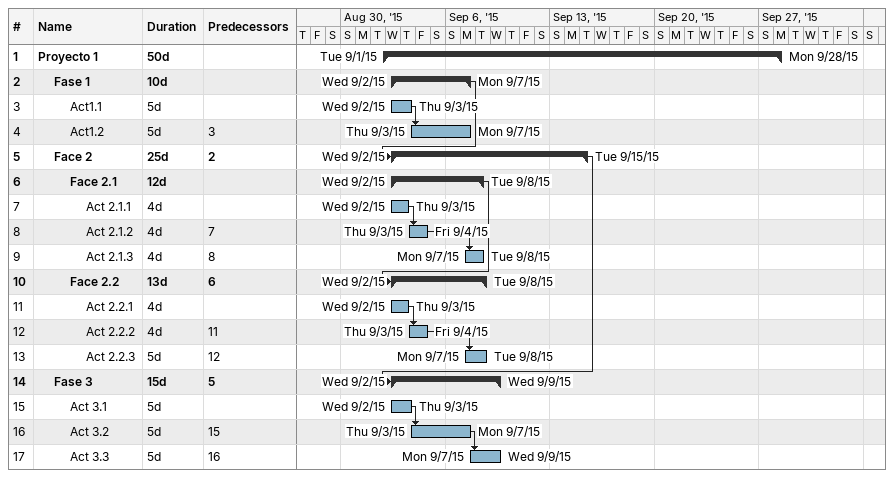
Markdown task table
| ID | Level | Task | Duration | Start | Finish | Predecessors |
|---|---|---|---|---|---|---|
| 1 | 1 | **Proyecto 1** | 50d | 2015-09-01 | 2015-09-28 |  |
| 2 | 2 | **Fase 1** | 10d | 2015-09-02 | 2015-09-07 |  |
| 3 | 3 | Act1.1 | 5d | 2015-09-02 | 2015-09-03 |  |
| 4 | 3 | Act1.2 | 5d | 2015-09-03 | 2015-09-07 | 3 |
| 5 | 2 | **Face 2** | 25d | 2015-09-02 | 2015-09-15 | 2 |
| 6 | 3 | **Face 2.1** | 12d | 2015-09-02 | 2015-09-08 |  |
| 7 | 4 | Act 2.1.1 | 4d | 2015-09-02 | 2015-09-03 |  |
| 8 | 4 | Act 2.1.2 | 4d | 2015-09-03 | 2015-09-04 | 7 |
| 9 | 4 | Act 2.1.3 | 4d | 2015-09-07 | 2015-09-08 | 8 |
| 10 | 3 | **Face 2.2** | 13d | 2015-09-02 | 2015-09-08 | 6 |
| 11 | 4 | Act 2.2.1 | 4d | 2015-09-02 | 2015-09-03 |  |
| 12 | 4 | Act 2.2.2 | 4d | 2015-09-03 | 2015-09-04 | 11 |
| 13 | 4 | Act 2.2.3 | 5d | 2015-09-07 | 2015-09-08 | 12 |
| 14 | 2 | **Fase 3** | 15d | 2015-09-02 | 2015-09-09 | 5 |
| 15 | 3 | Act 3.1 | 5d | 2015-09-02 | 2015-09-03 |  |
| 16 | 3 | Act 3.2 | 5d | 2015-09-03 | 2015-09-07 | 15 |
| 17 | 3 | Act 3.3 | 5d | 2015-09-07 | 2015-09-09 | 16 |
